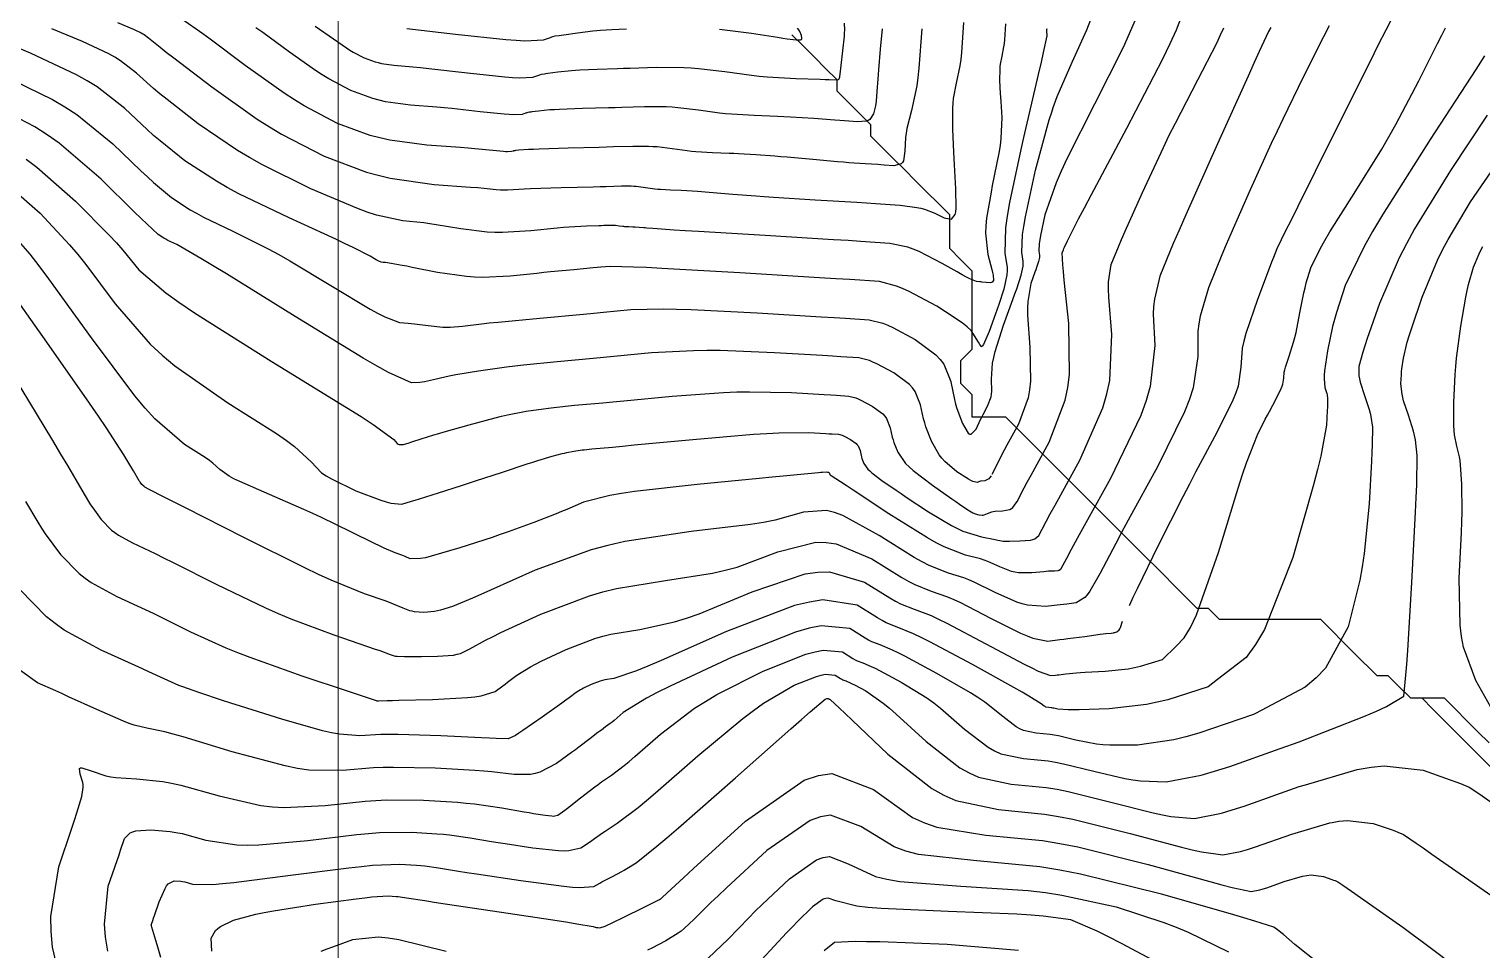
# Model space of a CAD drawing. Header units: metres. Extents: x 837117 to 838477, y 1189012 to 1191015.
# Drawn here: x 838249 to 838378.2, y 1189837.8 to 1189919.7 of the extents above; entities that cross this region are included whole.
import ezdxf

# ---------------------------------------------------------------- set-up
doc = ezdxf.new("R2010")
doc.units = ezdxf.units.M
doc.header["$LTSCALE"] = 0.3
doc.layers.add('COORD', color=7, linetype='Continuous', lineweight=20)
doc.layers.add('DRENAJE', color=5, linetype='Continuous', lineweight=25)
doc.layers.add('COTAS 10', color=1, linetype='Continuous')
doc.layers.add('COTAS INT', color=252, linetype='Continuous')

msp = doc.modelspace()

# ---------------------------------------------------------------- linework, layer by layer
at = {"layer": 'COORD'}
msp.add_line((838276.514, 1189013.872), (838276.514, 1191013.872), dxfattribs=at)
at = {"layer": 'COTAS 10'}
for points, elevation in [([(838246.477, 1189915.665), (838251.097, 1189913.423), (838252.216, 1189912.761), (838253.266, 1189912.08), (838256.477, 1189909.469), (838258.956, 1189907.075), (838259.544, 1189906.531), (838260.089, 1189906.039), (838261.698, 1189904.69), (838263.343, 1189903.615), (838263.909, 1189903.295), (838264.524, 1189902.966), (838267.146, 1189901.698), (838270.292, 1189900.138), (838271.237, 1189899.625), (838272.214, 1189899.076), (838276.012, 1189896.801), (838279.361, 1189894.783), (838280.055, 1189894.396), (838280.649, 1189894.085), (838281.952, 1189893.582), (838282.737, 1189893.531), (838283.004, 1189893.504), (838283.293, 1189893.472), (838284.514, 1189893.308), (838285.809, 1189893.18), (838286.145, 1189893.169), (838286.47, 1189893.169), (838287.563, 1189893.262), (838289.242, 1189893.471), (838289.937, 1189893.546), (838290.732, 1189893.627), (838294.437, 1189893.981), (838298.327, 1189894.34), (838299.238, 1189894.424), (838300.078, 1189894.502), (838302.516, 1189894.73), (838305.437, 1189894.8), (838306.582, 1189894.779), (838307.873, 1189894.739), (838313.749, 1189894.449), (838319.431, 1189894.106), (838320.599, 1189894.034), (838321.592, 1189893.972), (838323.714, 1189893.83), (838324.936, 1189893.514), (838325.36, 1189893.342), (838325.823, 1189893.133), (838327.805, 1189892.076), (838329.646, 1189890.71), (838330.02, 1189890.307), (838330.333, 1189889.894), (838330.967, 1189888.328), (838330.973, 1189888.313), (838331.285, 1189886.739), (838331.392, 1189886.331), (838331.508, 1189885.934), (838332, 1189884.599), (838332.521, 1189883.758), (838332.655, 1189883.673), (838332.784, 1189883.651), (838333.213, 1189884.107), (838333.613, 1189884.953), (838333.724, 1189885.177), (838333.836, 1189885.398), (838334.239, 1189886.16), (838334.54, 1189886.973), (838334.587, 1189887.226), (838334.617, 1189887.49), (838334.595, 1189888.546), (838334.682, 1189889.973), (838334.781, 1189890.472), (838334.912, 1189891.015), (838335.659, 1189893.353), (838336.483, 1189895.633), (838336.663, 1189896.14), (838336.822, 1189896.594), (838337.223, 1189897.784), (838337.394, 1189898.608), (838337.408, 1189898.83), (838337.407, 1189899.049), (838337.285, 1189899.82), (838337.341, 1189901.398), (838337.452, 1189902.126), (838337.605, 1189902.981), (838338.504, 1189907.12), (838339.715, 1189911.613), (838339.937, 1189912.297), (838340.064, 1189912.691), (838340.419, 1189913.697), (838341.75, 1189916.729), (838343.064, 1189919.608), (838343.408, 1189920.518)], 1830), ([(838364.591, 1189919.969), (838364.089, 1189918.982), (838362.288, 1189915.395), (838360.475, 1189911.667), (838359.965, 1189910.592), (838359.453, 1189909.499), (838357.574, 1189905.395), (838355.852, 1189901.486), (838355.438, 1189900.515), (838355.051, 1189899.592), (838353.881, 1189896.664), (838353.13, 1189894.142), (838353.007, 1189893.475), (838352.921, 1189892.822), (838352.919, 1189890.579), (838352.519, 1189887.771), (838352.182, 1189886.763), (838351.747, 1189885.654), (838349.36, 1189880.813), (838346.735, 1189876.009), (838346.15, 1189874.923), (838345.627, 1189873.944), (838344.249, 1189871.289), (838344.011, 1189870.876), (838343.329, 1189869.691), (838343.093, 1189869.378), (838342.867, 1189869.121), (838342.118, 1189868.659), (838341.275, 1189868.553), (838340.988, 1189868.52), (838340.679, 1189868.485), (838339.368, 1189868.347), (838337.796, 1189868.444), (838337.321, 1189868.558), (838336.83, 1189868.71), (838334.912, 1189869.573), (838333.04, 1189870.513), (838332.576, 1189870.714), (838332.136, 1189870.889), (838330.747, 1189871.306), (838329.051, 1189871.97), (838328.418, 1189872.302), (838327.715, 1189872.697), (838324.585, 1189874.655), (838321.373, 1189876.418), (838320.617, 1189876.689), (838319.92, 1189876.867), (838317.883, 1189876.727), (838315.341, 1189876.005), (838314.325, 1189875.815), (838313.173, 1189875.63), (838307.883, 1189875.001), (838302.002, 1189874.108), (838300.477, 1189873.757), (838298.997, 1189873.36), (838294.025, 1189871.555), (838290.049, 1189869.784), (838289.196, 1189869.411), (838288.452, 1189869.088), (838286.66, 1189868.341), (838285.607, 1189868.007), (838285.329, 1189867.943), (838285.056, 1189867.893), (838284.116, 1189867.815), (838283.284, 1189867.874), (838283.079, 1189867.909), (838282.885, 1189867.953), (838282.274, 1189868.181), (838281.42, 1189868.548), (838281.071, 1189868.68), (838280.675, 1189868.825), (838278.84, 1189869.459), (838275.878, 1189870.668), (838274.77, 1189871.176), (838273.537, 1189871.759), (838268.048, 1189874.488), (838262.923, 1189877.102), (838261.921, 1189877.611), (838261.099, 1189878.028), (838259.636, 1189878.76), (838259.374, 1189878.903), (838259.31, 1189878.948), (838259.249, 1189878.996), (838259.06, 1189879.191), (838258.903, 1189879.402), (838258.864, 1189879.461), (838258.826, 1189879.519), (838258.701, 1189879.73), (838258.44, 1189880.181), (838258.315, 1189880.39), (838258.167, 1189880.636), (838257.447, 1189881.831), (838255.872, 1189884.237), (838255.186, 1189885.246), (838254.392, 1189886.405), (838250.621, 1189891.831), (838246.832, 1189897.163)], 1840), ([(838324.853, 1189919.703), (838324.689, 1189917.893), (838324.535, 1189916.067), (838324.501, 1189915.642), (838324.472, 1189915.251), (838324.399, 1189914.127), (838324.324, 1189913.279), (838324.293, 1189913.061), (838324.258, 1189912.851), (838324.095, 1189912.152), (838323.758, 1189911.647), (838323.614, 1189911.558), (838323.448, 1189911.491), (838322.662, 1189911.433), (838321.504, 1189911.529), (838321.102, 1189911.56), (838320.666, 1189911.592), (838318.797, 1189911.722), (838316.706, 1189911.849), (838316.13, 1189911.879), (838315.554, 1189911.907), (838313.484, 1189911.99), (838311.47, 1189912.105), (838310.93, 1189912.152), (838310.397, 1189912.207), (838308.537, 1189912.461), (838306.701, 1189912.689), (838306.183, 1189912.728), (838305.662, 1189912.755), (838303.745, 1189912.765), (838301.718, 1189912.703), (838301.126, 1189912.686), (838300.522, 1189912.668), (838298.233, 1189912.602), (838296.186, 1189912.528), (838295.735, 1189912.506), (838295.334, 1189912.482), (838294.303, 1189912.39), (838293.729, 1189912.31), (838293.617, 1189912.294), (838293.525, 1189912.281), (838293.359, 1189912.257), (838293.263, 1189912.228), (838293.214, 1189912.212), (838293.156, 1189912.193), (838292.866, 1189912.095), (838292.08, 1189912.057), (838291.708, 1189912.076), (838291.27, 1189912.108), (838289.134, 1189912.329), (838286.618, 1189912.605), (838285.941, 1189912.671), (838285.272, 1189912.734), (838282.926, 1189912.924), (838280.721, 1189913.219), (838280.141, 1189913.348), (838279.574, 1189913.496), (838277.637, 1189914.203), (838275.672, 1189915.239), (838275.088, 1189915.596), (838274.487, 1189915.984), (838272.17, 1189917.637), (838269.804, 1189919.36), (838269.173, 1189919.792)], 1820), ([(838252.379, 1189832.584), (838251.104, 1189838.05), (838250.979, 1189839.443), (838250.953, 1189840.784), (838251.686, 1189845.19), (838252.838, 1189848.621), (838253.077, 1189849.347), (838253.281, 1189849.976), (838253.73, 1189851.439), (838253.84, 1189852.251), (838253.83, 1189852.469), (838253.804, 1189852.684), (838253.565, 1189853.439), (838253.504, 1189853.929), (838253.59, 1189853.977), (838253.72, 1189853.988), (838254.562, 1189853.712), (838255.866, 1189853.287), (838256.288, 1189853.205), (838256.736, 1189853.137), (838258.574, 1189853.018), (838260.923, 1189852.772), (838261.693, 1189852.624), (838262.516, 1189852.441), (838265.918, 1189851.491), (838269.64, 1189850.646), (838270.664, 1189850.529), (838271.685, 1189850.462), (838275.348, 1189850.644), (838278.904, 1189851.029), (838279.858, 1189851.09), (838280.798, 1189851.131), (838284.083, 1189851.118), (838287.099, 1189850.925), (838287.87, 1189850.854), (838288.614, 1189850.775), (838291.068, 1189850.425), (838293.037, 1189850.081), (838293.475, 1189850.007), (838293.867, 1189849.941), (838294.893, 1189849.775), (838295.509, 1189849.71), (838295.642, 1189849.707), (838295.758, 1189849.71), (838296.041, 1189849.778), (838296.455, 1189850.081), (838296.654, 1189850.233), (838296.889, 1189850.414), (838298.043, 1189851.316), (838299.311, 1189852.293), (838299.619, 1189852.522), (838299.907, 1189852.732), (838300.793, 1189853.342), (838301.927, 1189854.2), (838302.373, 1189854.567), (838302.876, 1189854.99), (838305.167, 1189856.985), (838308.185, 1189859.282), (838309.146, 1189859.895), (838310.162, 1189860.498), (838314.284, 1189862.594), (838318.09, 1189864.091), (838318.907, 1189864.317), (838319.621, 1189864.461), (838321.345, 1189864.298), (838322.263, 1189863.724), (838322.469, 1189863.608), (838322.655, 1189863.511), (838323.152, 1189863.316), (838323.895, 1189863.01), (838324.235, 1189862.843), (838324.634, 1189862.641), (838326.561, 1189861.611), (838328.829, 1189860.204), (838329.442, 1189859.763), (838330.05, 1189859.299), (838332.194, 1189857.44), (838334.278, 1189855.816), (838334.848, 1189855.502), (838335.416, 1189855.246), (838337.44, 1189854.808), (838339.618, 1189854.6), (838340.282, 1189854.49), (838340.973, 1189854.356), (838343.688, 1189853.68), (838346.427, 1189853.034), (838347.134, 1189852.918), (838347.817, 1189852.831), (838350.097, 1189852.744), (838353.208, 1189853.345), (838354.415, 1189853.691), (838355.773, 1189854.115), (838360.241, 1189855.697), (838361.926, 1189856.294), (838367.691, 1189858.553), (838368.803, 1189859.027), (838369.706, 1189859.436), (838371.221, 1189860.364), (838371.422, 1189862.218), (838371.497, 1189863.21), (838371.58, 1189864.411), (838371.95, 1189870.475), (838372.279, 1189876.718), (838372.337, 1189878.03), (838372.38, 1189879.163), (838372.416, 1189881.75), (838372.262, 1189883.158), (838372.187, 1189883.547), (838372.096, 1189883.936), (838371.651, 1189885.338), (838371.22, 1189886.619), (838371.138, 1189886.932), (838371.074, 1189887.227), (838370.977, 1189888.141), (838371.017, 1189888.973), (838371.038, 1189889.217), (838371.063, 1189889.466), (838371.191, 1189890.413), (838371.542, 1189891.842), (838371.709, 1189892.396), (838371.906, 1189893.018), (838372.869, 1189895.834), (838374.235, 1189899.122), (838374.686, 1189900.041), (838375.169, 1189900.964), (838377.175, 1189904.329), (838379.637, 1189907.925)], 1850), ([(838309.386, 1189837.06), (838311.166, 1189838.743), (838313.005, 1189840.662), (838313.583, 1189841.237), (838314.191, 1189841.831), (838316.633, 1189844.132), (838319.037, 1189845.811), (838319.621, 1189846.012), (838320.169, 1189846.1), (838321.85, 1189845.464), (838324.265, 1189844.318), (838325.275, 1189844.084), (838326.434, 1189843.886), (838331.85, 1189843.471), (838337.851, 1189843.078), (838339.378, 1189842.894), (838340.847, 1189842.677), (838345.663, 1189841.621), (838349.894, 1189840.236), (838350.994, 1189839.812), (838352.063, 1189839.37), (838355.663, 1189837.626)], 1860)]:
    msp.add_lwpolyline(points, dxfattribs=dict(at, elevation=elevation))
at = {"layer": 'COTAS INT'}
for points, elevation in [([(838248.76, 1189908.113), (838249.714, 1189907.41), (838253.169, 1189904.374), (838256.138, 1189901.355), (838256.786, 1189900.663), (838257.358, 1189900.033), (838258.795, 1189898.278), (838261.173, 1189896.213), (838262.338, 1189895.388), (838263.723, 1189894.453), (838270.557, 1189890.162), (838277.258, 1189886.044), (838278.56, 1189885.219), (838279.621, 1189884.53), (838281.451, 1189883.179), (838281.745, 1189882.832), (838281.838, 1189882.777), (838281.934, 1189882.739), (838282.323, 1189882.749), (838282.815, 1189882.901), (838282.977, 1189882.952), (838283.15, 1189883.008), (838283.87, 1189883.244), (838285.006, 1189883.596), (838285.443, 1189883.725), (838285.932, 1189883.868), (838288.136, 1189884.498), (838290.466, 1189885.121), (838291.034, 1189885.259), (838291.568, 1189885.383), (838293.218, 1189885.707), (838294.75, 1189885.924), (838295.209, 1189885.981), (838295.683, 1189886.037), (838297.523, 1189886.225), (838300.032, 1189886.458), (838300.928, 1189886.542), (838301.911, 1189886.634), (838306.189, 1189887.037), (838310.768, 1189887.365), (838311.941, 1189887.409), (838313.072, 1189887.434), (838316.817, 1189887.357), (838319.71, 1189887.183), (838320.305, 1189887.146), (838320.81, 1189887.115), (838321.891, 1189887.042), (838322.513, 1189886.881), (838322.73, 1189886.794), (838322.965, 1189886.687), (838323.975, 1189886.149), (838324.912, 1189885.454), (838325.102, 1189885.249), (838325.262, 1189885.038), (838325.588, 1189884.233), (838325.766, 1189883.386), (838325.833, 1189883.149), (838325.908, 1189882.911), (838326.241, 1189882.044), (838326.947, 1189881.064), (838327.256, 1189880.754), (838327.616, 1189880.428), (838329.327, 1189879.115), (838331.05, 1189877.915), (838331.417, 1189877.661), (838331.736, 1189877.441), (838332.492, 1189876.926), (838332.909, 1189876.678), (838333.015, 1189876.625), (838333.117, 1189876.58), (838333.451, 1189876.472), (838333.755, 1189876.457), (838333.839, 1189876.469), (838333.923, 1189876.488), (838334.223, 1189876.615), (838334.607, 1189876.754), (838334.744, 1189876.781), (838334.894, 1189876.803), (838335.546, 1189876.838), (838336.197, 1189876.967), (838336.347, 1189877.047), (838336.484, 1189877.147), (838336.632, 1189877.348), (838336.867, 1189877.67), (838337.481, 1189878.873), (838337.763, 1189879.403), (838338.094, 1189880.017), (838339.695, 1189882.945), (838341.133, 1189886.68), (838341.362, 1189887.803), (838341.517, 1189888.966), (838341.466, 1189893.487), (838341.051, 1189897.358), (838340.978, 1189898.111), (838340.922, 1189898.725), (838340.868, 1189899.792), (838340.977, 1189900.055), (838341.024, 1189900.163), (838341.078, 1189900.286), (838341.334, 1189900.86), (838342.327, 1189902.803), (838342.846, 1189903.79), (838343.471, 1189904.972), (838346.61, 1189910.86), (838349.799, 1189917.039), (838350.455, 1189918.403), (838351.014, 1189919.617), (838352.212, 1189922.752)], 1834), ([(838371.358, 1189922.961), (838369.628, 1189919.583), (838368.967, 1189918.273), (838368.228, 1189916.801), (838364.902, 1189910.132), (838361.806, 1189903.896), (838361.211, 1189902.697), (838360.73, 1189901.728), (838359.941, 1189900.132), (838359.649, 1189899.377), (838359.481, 1189898.938), (838359.275, 1189898.4), (838358.218, 1189895.622), (838357.199, 1189892.614), (838357.017, 1189891.93), (838356.878, 1189891.31), (838356.737, 1189889.61), (838356.499, 1189887.941), (838356.299, 1189887.342), (838356.041, 1189886.683), (838354.622, 1189883.806), (838352.727, 1189880.277), (838352.168, 1189879.208), (838351.595, 1189878.098), (838349.402, 1189873.755), (838347.523, 1189869.921), (838347.148, 1189869.133), (838346.835, 1189868.462), (838346.813, 1189868.409)], 1842), ([(838335.835, 1189920.132), (838335.732, 1189918.72), (838335.696, 1189918.397), (838335.657, 1189918.102), (838335.492, 1189917.283), (838335.35, 1189916.568), (838335.327, 1189916.34), (838335.31, 1189916.099), (838335.306, 1189915.119), (838335.359, 1189913.963), (838335.378, 1189913.612), (838335.399, 1189913.246), (838335.491, 1189911.812), (838335.426, 1189909.957), (838335.349, 1189909.326), (838335.245, 1189908.644), (838334.655, 1189905.759), (838334.552, 1189905.184), (838334.134, 1189902.861), (838334.074, 1189902.171), (838334.05, 1189901.529), (838334.269, 1189899.619), (838334.623, 1189898.299), (838334.685, 1189898.029), (838334.732, 1189897.801), (838334.768, 1189897.322), (838334.629, 1189897.168), (838334.564, 1189897.143), (838334.487, 1189897.127), (838334.117, 1189897.137), (838333.715, 1189897.187), (838333.619, 1189897.197), (838333.53, 1189897.206), (838333.261, 1189897.22), (838332.652, 1189897.472), (838332.348, 1189897.629), (838331.985, 1189897.824), (838331.537, 1189898.079), (838330.185, 1189898.847), (838328.143, 1189899.892), (838327.628, 1189900.101), (838327.135, 1189900.276), (838325.537, 1189900.618), (838322.951, 1189900.795), (838321.836, 1189900.866), (838320.547, 1189900.947), (838314.451, 1189901.316), (838308.526, 1189901.672), (838307.344, 1189901.745), (838306.362, 1189901.806), (838304.476, 1189901.934), (838303.933, 1189901.982), (838303.798, 1189901.994), (838303.67, 1189902.004), (838303.262, 1189902.034), (838302.899, 1189902.056), (838302.799, 1189902.062), (838302.699, 1189902.067), (838302.34, 1189902.081), (838301.991, 1189902.101), (838301.897, 1189902.109), (838301.804, 1189902.119), (838301.482, 1189902.163), (838301.163, 1189902.202), (838301.073, 1189902.209), (838300.983, 1189902.214), (838300.65, 1189902.215), (838300.128, 1189902.2), (838299.918, 1189902.194), (838299.68, 1189902.187), (838298.584, 1189902.156), (838297.047, 1189902.07), (838296.531, 1189902.028), (838295.976, 1189901.979), (838293.644, 1189901.739), (838291.115, 1189901.589), (838290.435, 1189901.597), (838289.764, 1189901.627), (838287.416, 1189901.914), (838285.23, 1189902.282), (838284.661, 1189902.363), (838284.109, 1189902.435), (838282.246, 1189902.619), (838279.923, 1189903.131), (838279.08, 1189903.41), (838278.151, 1189903.748), (838274.074, 1189905.463), (838269.716, 1189907.629), (838268.61, 1189908.252), (838267.548, 1189908.884), (838264.074, 1189911.249), (838261.29, 1189913.419), (838260.664, 1189913.927), (838260.099, 1189914.396), (838258.58, 1189915.756), (838257.166, 1189916.859), (838256.667, 1189917.165), (838256.122, 1189917.471), (838253.768, 1189918.58), (838251.065, 1189919.705)], 1826), ([(838256.877, 1189920.252), (838258.384, 1189919.632), (838258.995, 1189919.344), (838259.136, 1189919.265), (838259.265, 1189919.186), (838259.632, 1189918.9), (838260.67, 1189918.056), (838261.223, 1189917.625), (838261.891, 1189917.108), (838265.261, 1189914.529), (838269.302, 1189911.677), (838270.392, 1189910.988), (838271.47, 1189910.342), (838275.261, 1189908.376), (838279.018, 1189906.969), (838280.074, 1189906.677), (838281.138, 1189906.426), (838285.036, 1189905.872), (838288.281, 1189905.633), (838288.932, 1189905.581), (838289.476, 1189905.536), (838290.549, 1189905.425), (838290.932, 1189905.378), (838291.042, 1189905.374), (838291.153, 1189905.372), (838291.565, 1189905.397), (838292.554, 1189905.453), (838293.028, 1189905.472), (838293.588, 1189905.492), (838296.336, 1189905.577), (838299.172, 1189905.658), (838299.788, 1189905.676), (838300.331, 1189905.692), (838301.681, 1189905.732), (838302.542, 1189905.728), (838302.776, 1189905.715), (838303.009, 1189905.698), (838303.834, 1189905.595), (838304.669, 1189905.481), (838304.908, 1189905.457), (838305.15, 1189905.435), (838306.055, 1189905.384), (838306.984, 1189905.347), (838307.502, 1189905.321), (838308.44, 1189905.264), (838309.495, 1189905.185), (838309.827, 1189905.158), (838310.176, 1189905.129), (838311.581, 1189905.004), (838313.627, 1189904.842), (838314.38, 1189904.79), (838315.214, 1189904.734), (838318.901, 1189904.505), (838322.622, 1189904.277), (838323.478, 1189904.221), (838324.259, 1189904.17), (838326.448, 1189904.012), (838327.952, 1189903.821), (838328.301, 1189903.749), (838328.621, 1189903.668), (838329.53, 1189903.305), (838330.197, 1189902.968), (838330.363, 1189902.903), (838330.521, 1189902.851), (838331.026, 1189902.764), (838331.362, 1189903.177), (838331.413, 1189903.439), (838331.447, 1189903.766), (838331.418, 1189905.482), (838331.286, 1189907.594), (838331.254, 1189908.17), (838331.224, 1189908.742), (838331.134, 1189910.78), (838331.141, 1189912.632), (838331.172, 1189913.087), (838331.217, 1189913.518), (838331.484, 1189914.868), (838331.797, 1189916.416), (838331.871, 1189916.972), (838331.938, 1189917.583), (838332.133, 1189920.25)], 1824), ([(838328.397, 1189919.712), (838328.132, 1189916.203), (838328.037, 1189915.383), (838327.932, 1189914.629), (838327.477, 1189912.452), (838327.07, 1189910.834), (838326.995, 1189910.432), (838326.938, 1189910.049), (838326.87, 1189908.831), (838326.748, 1189907.968), (838326.656, 1189907.808), (838326.539, 1189907.684), (838325.906, 1189907.522), (838325.029, 1189907.587), (838324.758, 1189907.605), (838324.475, 1189907.624), (838323.35, 1189907.694), (838321.902, 1189907.796), (838321.415, 1189907.835), (838320.891, 1189907.879), (838318.686, 1189908.074), (838316.419, 1189908.276), (838315.856, 1189908.323), (838315.32, 1189908.366), (838313.619, 1189908.493), (838312.104, 1189908.585), (838311.686, 1189908.607), (838311.269, 1189908.627), (838309.769, 1189908.687), (838308.31, 1189908.77), (838307.919, 1189908.805), (838307.533, 1189908.844), (838306.185, 1189909.028), (838304.855, 1189909.194), (838304.48, 1189909.221), (838304.102, 1189909.241), (838302.713, 1189909.249), (838300.971, 1189909.196), (838300.371, 1189909.178), (838299.719, 1189909.159), (838296.939, 1189909.08), (838294.373, 1189909), (838293.857, 1189908.981), (838293.424, 1189908.963), (838292.562, 1189908.911), (838292.306, 1189908.875), (838292.256, 1189908.868), (838292.215, 1189908.862), (838292.141, 1189908.851), (838292.098, 1189908.839), (838292.076, 1189908.832), (838292.05, 1189908.823), (838291.921, 1189908.779), (838291.57, 1189908.762), (838291.404, 1189908.771), (838291.209, 1189908.785), (838290.257, 1189908.883), (838288.66, 1189909.04), (838288.06, 1189909.091), (838287.39, 1189909.145), (838284.396, 1189909.369), (838281.083, 1189909.812), (838280.211, 1189910.005), (838279.36, 1189910.228), (838276.449, 1189911.289), (838273.497, 1189912.847), (838272.62, 1189913.383), (838271.716, 1189913.966), (838268.235, 1189916.449), (838265.136, 1189918.778), (838264.474, 1189919.263), (838263.896, 1189919.679), (838262.517, 1189920.603)], 1822), ([(838274.473, 1189919.942), (838276.104, 1189918.824), (838277.257, 1189918.002), (838277.556, 1189917.809), (838277.847, 1189917.632), (838278.824, 1189917.116), (838279.788, 1189916.765), (838280.07, 1189916.691), (838280.359, 1189916.627), (838281.456, 1189916.48), (838283.155, 1189916.322), (838283.823, 1189916.252), (838284.576, 1189916.169), (838288.012, 1189915.774), (838291.331, 1189915.431), (838292.012, 1189915.382), (838292.589, 1189915.352), (838293.811, 1189915.411), (838294.262, 1189915.563), (838294.352, 1189915.593), (838294.428, 1189915.618), (838294.578, 1189915.662), (838294.835, 1189915.7), (838294.978, 1189915.72), (838295.153, 1189915.745), (838296.044, 1189915.87), (838297.244, 1189916.002), (838297.614, 1189916.031), (838297.999, 1189916.057), (838299.527, 1189916.124), (838301.325, 1189916.176), (838301.882, 1189916.193), (838302.464, 1189916.21), (838304.776, 1189916.282), (838307.221, 1189916.269), (838307.886, 1189916.234), (838308.547, 1189916.185), (838310.889, 1189915.893), (838313.261, 1189915.569), (838313.941, 1189915.5), (838314.63, 1189915.439), (838317.198, 1189915.294), (838319.355, 1189915.22), (838319.784, 1189915.204), (838320.141, 1189915.191), (838320.821, 1189915.163), (838320.989, 1189915.198), (838321.023, 1189915.225), (838321.052, 1189915.259), (838321.109, 1189915.445), (838321.161, 1189915.937), (838321.186, 1189916.165), (838321.216, 1189916.433), (838321.366, 1189917.729), (838321.5, 1189919.056), (838321.521, 1189919.343), (838321.535, 1189919.595), (838321.525, 1189920.214)], 1818), ([(838347.312, 1189920.423), (838346.824, 1189919.259), (838346.272, 1189918.026), (838343.75, 1189912.991), (838341.286, 1189908.144), (838340.771, 1189907.029), (838340.329, 1189906.013), (838339.335, 1189903.165), (838338.936, 1189901.325), (838338.868, 1189900.945), (838338.818, 1189900.621), (838338.793, 1189899.92), (838338.848, 1189899.577), (838338.848, 1189899.48), (838338.842, 1189899.381), (838338.766, 1189899.015), (838338.587, 1189898.486), (838338.517, 1189898.284), (838338.437, 1189898.059), (838338.071, 1189897.046), (838337.799, 1189895.469), (838337.778, 1189894.888), (838337.781, 1189894.244), (838337.988, 1189891.399), (838338.052, 1189888.369), (838337.964, 1189887.61), (838337.83, 1189886.885), (838336.967, 1189884.552), (838335.951, 1189882.677), (838335.721, 1189882.24), (838335.513, 1189881.839), (838334.948, 1189880.688), (838334.605, 1189880.059)], 1832), ([(838339.499, 1189919.698), (838339.483, 1189919.619), (838339.479, 1189919.567), (838339.478, 1189919.458), (838339.484, 1189919.329), (838339.486, 1189919.29), (838339.489, 1189919.25), (838339.499, 1189919.09), (838339.189, 1189917.6), (838338.989, 1189916.721), (838338.74, 1189915.639), (838337.431, 1189910.046), (838337.198, 1189908.963), (838336.184, 1189904.256), (838335.976, 1189903.05), (838335.826, 1189902.016), (838335.777, 1189899.72), (838335.967, 1189898.521), (838335.968, 1189898.179), (838335.946, 1189897.834), (838335.68, 1189896.553), (838335.23, 1189895.18), (838335.093, 1189894.775), (838334.949, 1189894.361), (838334.385, 1189892.779), (838333.874, 1189891.629), (838333.765, 1189891.487), (838333.669, 1189891.422), (838333.44, 1189891.825), (838332.785, 1189892.867), (838332.422, 1189893.205), (838331.979, 1189893.564), (838330.504, 1189894.527), (838329.721, 1189895.039), (838327.252, 1189896.356), (838326.676, 1189896.616), (838326.147, 1189896.83), (838324.625, 1189897.224), (838321.982, 1189897.401), (838320.746, 1189897.478), (838319.291, 1189897.568), (838312.215, 1189897.994), (838305.274, 1189898.392), (838303.903, 1189898.463), (838302.772, 1189898.518), (838300.68, 1189898.577), (838299.863, 1189898.501), (838299.537, 1189898.47), (838299.166, 1189898.436), (838297.467, 1189898.28), (838295.392, 1189898.081), (838294.785, 1189898.02), (838294.164, 1189897.956), (838291.807, 1189897.705), (838289.323, 1189897.595), (838288.623, 1189897.62), (838287.917, 1189897.669), (838285.324, 1189898.046), (838283.095, 1189898.492), (838282.618, 1189898.585), (838282.202, 1189898.664), (838281.211, 1189898.838), (838280.713, 1189898.909), (838280.609, 1189898.923), (838280.519, 1189898.934), (838280.319, 1189898.953), (838280.106, 1189899.035), (838280.009, 1189899.086), (838279.896, 1189899.149), (838279.349, 1189899.478), (838277.846, 1189900.249), (838277.13, 1189900.591), (838276.284, 1189900.988), (838272.143, 1189902.886), (838267.688, 1189905.041), (838266.643, 1189905.6), (838265.681, 1189906.143), (838262.886, 1189907.97), (838260.689, 1189909.729), (838260.104, 1189910.229), (838259.528, 1189910.736), (838257.529, 1189912.613), (838255.067, 1189914.532), (838254.199, 1189915.064), (838253.25, 1189915.598), (838249.151, 1189917.529), (838245.254, 1189919.157)], 1828), ([(838359.4, 1189919.826), (838359.212, 1189919.462), (838358.379, 1189917.673), (838357.933, 1189916.694), (838357.394, 1189915.504), (838354.669, 1189909.462), (838351.856, 1189903.151), (838351.26, 1189901.792), (838350.744, 1189900.602), (838349.543, 1189897.707), (838349.06, 1189895.67), (838348.997, 1189895.021), (838348.964, 1189894.334), (838349.102, 1189891.548), (838348.7, 1189887.894), (838348.328, 1189886.661), (838347.843, 1189885.331), (838345.15, 1189879.729), (838342.381, 1189874.698), (838341.848, 1189873.728), (838341.498, 1189873.089), (838341.417, 1189872.942), (838340.704, 1189871.633), (838340.593, 1189871.543), (838340.542, 1189871.526), (838340.481, 1189871.512), (838340.186, 1189871.489), (838339.659, 1189871.463), (838339.452, 1189871.448), (838339.219, 1189871.428), (838338.157, 1189871.327), (838336.971, 1189871.331), (838336.66, 1189871.378), (838336.357, 1189871.445), (838335.323, 1189871.854), (838334.254, 1189872.343), (838333.929, 1189872.461), (838333.591, 1189872.571), (838332.266, 1189872.904), (838330.363, 1189873.64), (838329.662, 1189874.005), (838328.885, 1189874.438), (838325.449, 1189876.584), (838322.274, 1189878.684), (838321.662, 1189879.089), (838321.166, 1189879.418), (838320.337, 1189879.968), (838320.275, 1189880.015), (838320.262, 1189880.027), (838320.251, 1189880.038), (838320.226, 1189880.074), (838320.214, 1189880.105), (838320.211, 1189880.114), (838320.208, 1189880.122), (838320.202, 1189880.153), (838320.19, 1189880.182), (838320.184, 1189880.19), (838320.178, 1189880.197), (838320.144, 1189880.222), (838320.107, 1189880.242), (838320.099, 1189880.246), (838320.091, 1189880.249), (838320.068, 1189880.255), (838320.029, 1189880.257), (838320.011, 1189880.258), (838319.99, 1189880.26), (838319.885, 1189880.266), (838319.56, 1189880.251), (838319.4, 1189880.239), (838319.209, 1189880.223), (838318.267, 1189880.138), (838316.06, 1189879.926), (838315.072, 1189879.83), (838313.921, 1189879.719), (838308.404, 1189879.184), (838302.852, 1189878.553), (838301.678, 1189878.382), (838300.662, 1189878.212), (838298.308, 1189877.609), (838296.828, 1189876.972), (838296.363, 1189876.78), (838295.874, 1189876.582), (838293.911, 1189875.813), (838291.611, 1189874.971), (838290.909, 1189874.726), (838290.18, 1189874.477), (838287.315, 1189873.538), (838284.785, 1189872.799), (838284.267, 1189872.677), (838283.829, 1189872.59), (838282.905, 1189872.571), (838282.453, 1189872.784), (838282.312, 1189872.843), (838282.164, 1189872.902), (838281.573, 1189873.115), (838280.581, 1189873.531), (838280.18, 1189873.719), (838279.725, 1189873.937), (838277.627, 1189874.987), (838275.024, 1189876.256), (838274.251, 1189876.614), (838273.455, 1189876.973), (838270.389, 1189878.294), (838267.759, 1189879.446), (838267.238, 1189879.701), (838266.806, 1189879.927), (838265.994, 1189880.509), (838265.373, 1189881.094), (838265.062, 1189881.322), (838264.692, 1189881.579), (838262.851, 1189882.744), (838260.222, 1189885.023), (838259.354, 1189885.981), (838258.426, 1189887.081), (838254.567, 1189892.236), (838250.793, 1189897.474), (838249.918, 1189898.627), (838249.117, 1189899.65), (838246.838, 1189902.271)], 1838), ([(838247.379, 1189905.629), (838250.004, 1189903.323), (838252.627, 1189900.503), (838253.352, 1189899.645), (838254.075, 1189898.754), (838256.681, 1189895.257), (838259.799, 1189891.647), (838260.846, 1189890.684), (838261.973, 1189889.738), (838266.704, 1189886.453), (838271.032, 1189883.712), (838271.904, 1189883.109), (838272.634, 1189882.572), (838274.093, 1189881.196), (838275.032, 1189880.232), (838275.434, 1189879.955), (838275.898, 1189879.674), (838278.088, 1189878.623), (838280.291, 1189877.787), (838280.763, 1189877.641), (838281.175, 1189877.533), (838282.165, 1189877.449), (838283.03, 1189877.698), (838283.362, 1189877.799), (838283.736, 1189877.913), (838285.423, 1189878.442), (838287.482, 1189879.101), (838288.09, 1189879.299), (838288.714, 1189879.502), (838291.108, 1189880.29), (838293.307, 1189881.01), (838293.81, 1189881.171), (838294.266, 1189881.315), (838295.528, 1189881.695), (838296.406, 1189881.93), (838296.62, 1189881.982), (838296.822, 1189882.029), (838297.444, 1189882.151), (838298.021, 1189882.233), (838298.194, 1189882.255), (838298.373, 1189882.276), (838299.066, 1189882.346), (838300.885, 1189882.517), (838301.773, 1189882.6), (838302.828, 1189882.7), (838308.026, 1189883.19), (838313.433, 1189883.647), (838314.62, 1189883.725), (838315.672, 1189883.782), (838318.351, 1189883.812), (838319.85, 1189883.721), (838320.158, 1189883.702), (838320.42, 1189883.686), (838320.98, 1189883.648), (838321.302, 1189883.565), (838321.414, 1189883.52), (838321.536, 1189883.465), (838322.059, 1189883.186), (838322.545, 1189882.825), (838322.643, 1189882.719), (838322.726, 1189882.61), (838322.895, 1189882.193), (838322.987, 1189881.754), (838323.022, 1189881.632), (838323.061, 1189881.508), (838323.233, 1189881.059), (838323.599, 1189880.551), (838323.759, 1189880.391), (838323.946, 1189880.222), (838324.832, 1189879.542), (838326.108, 1189878.667), (838326.54, 1189878.375), (838327.005, 1189878.062), (838328.971, 1189876.755), (838331.025, 1189875.533), (838331.546, 1189875.273), (838332.047, 1189875.048), (838333.688, 1189874.521), (838334.903, 1189874.279), (838335.136, 1189874.234), (838335.325, 1189874.198), (838335.632, 1189874.146), (838335.868, 1189874.154), (838336.011, 1189874.155), (838336.188, 1189874.157), (838337.108, 1189874.161), (838338.059, 1189874.238), (838338.255, 1189874.286), (838338.422, 1189874.345), (838338.785, 1189874.651), (838339.079, 1189875.207), (838339.449, 1189875.908), (838339.806, 1189876.565), (838340.237, 1189877.357), (838342.422, 1189881.337), (838344.488, 1189886.006), (838344.845, 1189887.232), (838345.109, 1189888.43), (838345.284, 1189892.518), (838345.008, 1189895.846), (838344.987, 1189896.566), (838344.991, 1189897.198), (838345.205, 1189898.749), (838345.86, 1189900.328), (838346.142, 1189900.978), (838346.467, 1189901.719), (838348.002, 1189905.161), (838349.86, 1189909.154), (838350.389, 1189910.242), (838350.925, 1189911.322), (838352.911, 1189915.161), (838354.599, 1189918.432), (838354.947, 1189919.155), (838355.243, 1189919.797)], 1836), ([(838248.712, 1189877.657), (838249.793, 1189875.822), (838250.124, 1189875.314), (838250.469, 1189874.805), (838251.827, 1189872.968), (838253.475, 1189871.275), (838254.003, 1189870.857), (838254.562, 1189870.462), (838256.837, 1189869.219), (838259.348, 1189868.071), (838260.055, 1189867.735), (838260.767, 1189867.392), (838263.382, 1189866.089), (838266.512, 1189864.667), (838267.548, 1189864.249), (838268.658, 1189863.819), (838273.28, 1189862.181), (838277.396, 1189860.804), (838278.186, 1189860.539), (838278.826, 1189860.325), (838279.874, 1189859.975), (838279.928, 1189859.96), (838279.94, 1189859.957), (838279.95, 1189859.955), (838279.977, 1189859.953), (838280.004, 1189859.955), (838280.027, 1189859.955), (838280.083, 1189859.953), (838280.862, 1189859.97), (838281.329, 1189859.982), (838281.906, 1189859.996), (838284.9, 1189860.075), (838288.006, 1189860.244), (838288.654, 1189860.316), (838289.209, 1189860.398), (838290.447, 1189860.786), (838291.134, 1189861.286), (838291.342, 1189861.438), (838291.558, 1189861.597), (838292.4, 1189862.222), (838293.612, 1189862.979), (838294.061, 1189863.222), (838294.56, 1189863.478), (838296.769, 1189864.521), (838299.311, 1189865.484), (838300.019, 1189865.689), (838300.729, 1189865.868), (838303.307, 1189866.292), (838306.416, 1189866.96), (838307.46, 1189867.292), (838308.584, 1189867.688), (838313.307, 1189869.65), (838318.027, 1189871.23), (838319.149, 1189871.384), (838320.191, 1189871.417), (838323.289, 1189870.512), (838325.534, 1189869.108), (838326.039, 1189868.824), (838326.492, 1189868.587), (838327.709, 1189868.11), (838329.226, 1189867.526), (838329.87, 1189867.221), (838330.61, 1189866.854), (838334.092, 1189865.01), (838337.476, 1189863.208), (838338.155, 1189862.868), (838338.721, 1189862.596), (838339.834, 1189862.187), (838340.276, 1189862.237), (838340.419, 1189862.254), (838340.57, 1189862.274), (838341.193, 1189862.357), (838342.145, 1189862.45), (838342.504, 1189862.476), (838342.904, 1189862.501), (838344.694, 1189862.592), (838346.727, 1189862.807), (838347.281, 1189862.91), (838347.831, 1189863.033), (838349.783, 1189863.634), (838350.992, 1189864.82), (838351.72, 1189865.535), (838352.26, 1189866.477), (838352.801, 1189867.599), (838354.771, 1189873.151), (838356.505, 1189878.848), (838356.899, 1189880.061), (838357.255, 1189881.116), (838358.227, 1189883.608), (838358.923, 1189884.987), (838359.105, 1189885.339), (838359.282, 1189885.679), (838359.883, 1189886.798), (838360.334, 1189887.712), (838360.416, 1189887.921), (838360.479, 1189888.111), (838360.555, 1189888.641), (838360.601, 1189889.185), (838360.647, 1189889.385), (838360.706, 1189889.606), (838361.037, 1189890.582), (838361.442, 1189891.853), (838361.548, 1189892.261), (838361.651, 1189892.693), (838361.998, 1189894.454), (838362.348, 1189896.234), (838362.452, 1189896.678), (838362.558, 1189897.101), (838362.97, 1189898.452), (838363.823, 1189900.204), (838364.209, 1189900.879), (838364.659, 1189901.638), (838366.825, 1189905.065), (838369.282, 1189909.012), (838369.916, 1189910.097), (838370.531, 1189911.18), (838372.581, 1189915.065), (838374.241, 1189918.394), (838374.609, 1189919.127), (838374.937, 1189919.777)], 1844), ([(838282.605, 1189919.725), (838286.936, 1189919.214), (838291.41, 1189918.752), (838292.327, 1189918.686), (838293.105, 1189918.646), (838294.756, 1189918.726), (838295.368, 1189918.933), (838295.49, 1189918.974), (838295.593, 1189919.007), (838295.796, 1189919.068), (838296.145, 1189919.119), (838296.339, 1189919.146), (838296.576, 1189919.18), (838297.785, 1189919.349), (838299.154, 1189919.521), (838299.492, 1189919.555), (838299.812, 1189919.585), (838300.821, 1189919.646), (838302.129, 1189919.685)], 1816), ([(838310.393, 1189919.681), (838313.241, 1189919.326), (838315.561, 1189918.951), (838316.031, 1189918.879), (838316.426, 1189918.82), (838317.231, 1189918.72), (838317.494, 1189918.719), (838317.548, 1189918.721), (838317.594, 1189918.726), (838317.692, 1189918.752), (838317.72, 1189918.827), (838317.723, 1189918.862), (838317.723, 1189918.903), (838317.704, 1189919.102), (838317.543, 1189919.463), (838317.454, 1189919.606), (838317.345, 1189919.768)], 1816), ([(838378.418, 1189917.293), (838377.635, 1189916.094), (838373.565, 1189909.862), (838369.341, 1189903.17), (838368.46, 1189901.681), (838367.704, 1189900.351), (838366.015, 1189896.864), (838365.243, 1189894.48), (838365.065, 1189893.846), (838364.902, 1189893.222), (838364.443, 1189891.063), (838364.19, 1189889.294), (838364.157, 1189888.916), (838364.14, 1189888.587), (838364.214, 1189887.805), (838364.36, 1189887.372), (838364.389, 1189887.264), (838364.413, 1189887.161), (838364.459, 1189886.831), (838364.451, 1189886.285), (838364.442, 1189886.046), (838364.43, 1189885.769), (838364.36, 1189884.451), (838363.848, 1189881.697), (838363.557, 1189880.514), (838363.201, 1189879.149), (838361.376, 1189872.701), (838358.852, 1189866.289), (838358.055, 1189864.947), (838357.215, 1189863.792), (838354.68, 1189861.841), (838353.831, 1189861.188), (838350.256, 1189860.051), (838349.296, 1189859.822), (838348.35, 1189859.63), (838345.045, 1189859.246), (838342.384, 1189859.153), (838341.845, 1189859.144), (838341.391, 1189859.143), (838340.467, 1189859.2), (838340.123, 1189859.285), (838340.036, 1189859.302), (838339.952, 1189859.316), (838339.676, 1189859.342), (838339.419, 1189859.398), (838339.348, 1189859.43), (838339.275, 1189859.47), (838339.011, 1189859.676), (838337.91, 1189860.365), (838337.31, 1189860.71), (838336.581, 1189861.122), (838332.884, 1189863.165), (838329.1, 1189865.186), (838328.317, 1189865.584), (838327.649, 1189865.912), (838326.19, 1189866.512), (838325.213, 1189866.895), (838324.849, 1189867.085), (838324.444, 1189867.313), (838322.641, 1189868.441), (838319.6, 1189868.916), (838318.415, 1189868.732), (838317.08, 1189868.411), (838311.018, 1189866.112), (838305.205, 1189863.53), (838304.027, 1189863.031), (838303.037, 1189862.625), (838301.018, 1189861.938), (838300.224, 1189861.807), (838300.006, 1189861.752), (838299.788, 1189861.689), (838299.005, 1189861.392), (838298.325, 1189861.071), (838298.171, 1189860.992), (838298.033, 1189860.918), (838297.659, 1189860.684), (838297.03, 1189860.226), (838296.731, 1189860.009), (838296.377, 1189859.753), (838294.645, 1189858.506), (838292.914, 1189857.297), (838292.56, 1189857.066), (838292.261, 1189856.879), (838291.631, 1189856.58), (838290.546, 1189856.612), (838289.958, 1189856.635), (838289.247, 1189856.664), (838285.64, 1189856.821), (838281.848, 1189856.944), (838281.019, 1189856.953), (838280.285, 1189856.951), (838278.434, 1189856.85), (838276.625, 1189856.97), (838275.919, 1189857.106), (838275.123, 1189857.288), (838271.505, 1189858.315), (838267.818, 1189859.48), (838266.978, 1189859.748), (838266.217, 1189859.992), (838264.121, 1189860.677), (838262.687, 1189861.185), (838262.342, 1189861.319), (838262.021, 1189861.448), (838261.05, 1189861.89), (838259.689, 1189862.538), (838259.122, 1189862.797), (838258.472, 1189863.092), (838255.437, 1189864.448), (838252.155, 1189866.241), (838251.349, 1189866.811), (838250.588, 1189867.414), (838248.21, 1189869.856)], 1846), ([(838334.545, 1189879.95), (838334.44, 1189879.809), (838334.336, 1189879.695), (838333.984, 1189879.515), (838333.676, 1189879.492), (838333.6, 1189879.478), (838333.529, 1189879.46), (838333.305, 1189879.369), (838332.911, 1189879.443), (838332.732, 1189879.529), (838332.523, 1189879.644), (838331.514, 1189880.3), (838330.432, 1189881.231), (838330.177, 1189881.521), (838329.941, 1189881.823), (838329.248, 1189883.029), (838328.755, 1189884.314), (838328.645, 1189884.667), (838328.545, 1189885.018), (838328.28, 1189886.273), (838327.798, 1189887.466), (838327.561, 1189887.778), (838327.279, 1189888.082), (838325.89, 1189889.112), (838324.394, 1189889.91), (838324.045, 1189890.068), (838323.724, 1189890.197), (838322.802, 1189890.436), (838321.201, 1189890.544), (838320.452, 1189890.59), (838319.571, 1189890.645), (838315.283, 1189890.903), (838310.473, 1189891.087), (838309.262, 1189891.094), (838308.103, 1189891.082), (838304.353, 1189890.884), (838300.995, 1189890.568), (838300.083, 1189890.483), (838299.179, 1189890.399), (838295.98, 1189890.103), (838292.994, 1189889.798), (838292.224, 1189889.708), (838291.478, 1189889.616), (838288.993, 1189889.262), (838286.965, 1189888.92), (838286.508, 1189888.835), (838286.096, 1189888.754), (838284.986, 1189888.497), (838284.187, 1189888.316), (838283.972, 1189888.282), (838283.759, 1189888.257), (838283.01, 1189888.225), (838280.979, 1189889.14), (838279.958, 1189889.71), (838278.738, 1189890.419), (838272.675, 1189894.123), (838266.582, 1189897.903), (838265.344, 1189898.658), (838264.3, 1189899.288), (838262.149, 1189900.511), (838261.36, 1189900.892), (838261.176, 1189900.991), (838261.005, 1189901.087), (838260.511, 1189901.41), (838259.488, 1189902.349), (838258.984, 1189902.834), (838258.385, 1189903.415), (838255.426, 1189906.325), (838251.713, 1189909.524), (838250.639, 1189910.288), (838249.545, 1189910.998), (838245.426, 1189913.122)], 1832), ([(838378.636, 1189912.01), (838375.37, 1189907.095), (838372.197, 1189901.902), (838371.478, 1189900.593), (838370.828, 1189899.339), (838369.061, 1189895.276), (838367.98, 1189892.165), (838367.764, 1189891.512), (838367.583, 1189890.95), (838367.23, 1189889.67), (838367.235, 1189888.853), (838367.281, 1189888.582), (838367.345, 1189888.292), (838367.735, 1189887.084), (838368.155, 1189885.844), (838368.239, 1189885.534), (838368.307, 1189885.238), (838368.437, 1189884.29), (838368.416, 1189882.724), (838368.39, 1189882.038), (838368.355, 1189881.243), (838368.155, 1189877.463), (838367.714, 1189873.054), (838367.527, 1189871.862), (838367.312, 1189870.683), (838366.298, 1189866.532), (838364.279, 1189862.862), (838363.429, 1189861.987), (838362.453, 1189861.173), (838358.037, 1189858.825), (838357.878, 1189858.741), (838353.014, 1189857.083), (838351.856, 1189856.756), (838350.779, 1189856.487), (838347.571, 1189855.995), (838345.101, 1189855.992), (838344.489, 1189856.031), (838343.909, 1189856.088), (838342.077, 1189856.44), (838340.548, 1189856.821), (838340.159, 1189856.896), (838339.785, 1189856.958), (838338.558, 1189857.075), (838337.418, 1189857.322), (838337.098, 1189857.466), (838336.777, 1189857.643), (838335.603, 1189858.558), (838333.98, 1189859.832), (838333.376, 1189860.236), (838332.705, 1189860.663), (838329.723, 1189862.388), (838326.867, 1189863.913), (838326.276, 1189864.214), (838325.772, 1189864.461), (838324.671, 1189864.914), (838323.934, 1189865.203), (838323.659, 1189865.347), (838323.353, 1189865.518), (838321.993, 1189866.37), (838319.439, 1189866.61), (838318.38, 1189866.397), (838317.17, 1189866.063), (838311.529, 1189863.844), (838306.008, 1189861.258), (838304.872, 1189860.692), (838303.907, 1189860.191), (838301.844, 1189858.924), (838301.026, 1189858.212), (838300.847, 1189858.061), (838300.688, 1189857.93), (838300.283, 1189857.624), (838299.9, 1189857.353), (838299.755, 1189857.245), (838299.593, 1189857.122), (838298.865, 1189856.557), (838297.901, 1189855.823), (838297.59, 1189855.594), (838297.26, 1189855.353), (838295.908, 1189854.39), (838294.431, 1189853.607), (838294.022, 1189853.479), (838293.613, 1189853.391), (838292.137, 1189853.398), (838290.163, 1189853.642), (838289.441, 1189853.704), (838288.643, 1189853.763), (838285.126, 1189853.957), (838281.421, 1189854.033), (838280.504, 1189854.019), (838279.635, 1189853.988), (838276.891, 1189853.747), (838273.907, 1189853.794), (838272.887, 1189853.945), (838271.782, 1189854.155), (838267.093, 1189855.412), (838262.741, 1189856.737), (838261.849, 1189856.99), (838261.093, 1189857.195), (838259.494, 1189857.523), (838258.377, 1189857.779), (838257.925, 1189857.939), (838257.411, 1189858.136), (838255.039, 1189859.168), (838252.545, 1189860.315), (838251.954, 1189860.585), (838251.406, 1189860.834), (838249.785, 1189861.563), (838248.214, 1189862.669)], 1848), ([(838378.957, 1189859.389), (838377.621, 1189861.744), (838376.546, 1189864.709), (838376.364, 1189865.667), (838376.231, 1189866.686), (838376.166, 1189870.864), (838376.36, 1189874.923), (838376.39, 1189875.867), (838376.41, 1189876.733), (838376.394, 1189879.209), (838376.276, 1189880.923), (838376.231, 1189881.309), (838376.181, 1189881.656), (838375.955, 1189882.586), (838375.751, 1189883.596), (838375.716, 1189883.993), (838375.689, 1189884.44), (838375.665, 1189886.48), (838375.784, 1189888.96), (838375.846, 1189889.686), (838375.922, 1189890.428), (838376.3, 1189893.25), (838376.754, 1189895.837), (838376.877, 1189896.432), (838376.998, 1189896.975), (838377.426, 1189898.496), (838377.919, 1189899.683), (838378.082, 1189900.015), (838378.256, 1189900.348)], 1852), ([(838247.627, 1189888.873), (838251.119, 1189883.084), (838251.833, 1189881.892), (838252.438, 1189880.877), (838253.707, 1189878.694), (838254.31, 1189877.671), (838254.494, 1189877.387), (838254.686, 1189877.104), (838255.443, 1189876.079), (838256.362, 1189875.135), (838256.656, 1189874.903), (838256.968, 1189874.682), (838258.237, 1189873.989), (838260.224, 1189873.049), (838260.988, 1189872.673), (838261.845, 1189872.247), (838265.715, 1189870.289), (838270.032, 1189868.21), (838271.171, 1189867.708), (838272.286, 1189867.238), (838276.108, 1189865.804), (838279.107, 1189864.79), (838279.703, 1189864.585), (838280.196, 1189864.412), (838281.128, 1189864.059), (838281.485, 1189863.946), (838281.615, 1189863.924), (838281.758, 1189863.906), (838282.39, 1189863.876), (838283.282, 1189863.878), (838283.589, 1189863.881), (838283.922, 1189863.885), (838285.345, 1189863.905), (838286.756, 1189864.023), (838287.082, 1189864.088), (838287.381, 1189864.167), (838288.224, 1189864.568), (838289.593, 1189865.341), (838290.223, 1189865.653), (838290.961, 1189866.009), (838294.533, 1189867.65), (838298.834, 1189869.279), (838300.032, 1189869.626), (838301.233, 1189869.928), (838305.595, 1189870.647), (838309.794, 1189871.295), (838310.892, 1189871.554), (838311.963, 1189871.847), (838315.595, 1189873.189), (838318.973, 1189874.048), (838319.883, 1189874.037), (838320.782, 1189873.917), (838323.937, 1189872.584), (838326.625, 1189870.902), (838327.229, 1189870.563), (838327.772, 1189870.278), (838329.228, 1189869.708), (838330.681, 1189869.208), (838331.223, 1189868.968), (838331.825, 1189868.684), (838334.502, 1189867.291), (838337.153, 1189865.959), (838337.738, 1189865.713), (838338.259, 1189865.52), (838339.601, 1189865.267), (838340.664, 1189865.387), (838341.008, 1189865.429), (838341.374, 1189865.476), (838342.874, 1189865.677), (838344.234, 1189865.861), (838344.511, 1189865.897), (838344.745, 1189865.926), (838345.231, 1189865.978), (838345.432, 1189865.999), (838345.487, 1189866.009), (838345.542, 1189866.021), (838345.735, 1189866.081), (838345.927, 1189866.269), (838345.981, 1189866.363), (838346.034, 1189866.474), (838346.23, 1189867.024)], 1842), ([(838256.024, 1189837.677), (838255.831, 1189838.938), (838255.726, 1189840.099), (838256.074, 1189843.459), (838256.855, 1189845.759), (838257.023, 1189846.252), (838257.17, 1189846.682), (838257.525, 1189847.715), (838258.012, 1189848.214), (838258.242, 1189848.308), (838258.514, 1189848.383), (838259.839, 1189848.492), (838261.562, 1189848.341), (838262.084, 1189848.251), (838262.625, 1189848.141), (838264.743, 1189847.571), (838267.498, 1189847.137), (838268.441, 1189847.113), (838269.463, 1189847.131), (838273.805, 1189847.541), (838278.173, 1189848.069), (838279.211, 1189848.161), (838280.175, 1189848.229), (838283.04, 1189848.278), (838285.286, 1189848.135), (838285.86, 1189848.081), (838286.414, 1189848.023), (838288.241, 1189847.762), (838290.126, 1189847.444), (838290.716, 1189847.349), (838291.336, 1189847.25), (838293.82, 1189846.87), (838296.101, 1189846.628), (838296.593, 1189846.617), (838297.023, 1189846.63), (838298.072, 1189846.88), (838298.658, 1189847.256), (838298.797, 1189847.349), (838298.925, 1189847.437), (838299.304, 1189847.715), (838299.801, 1189848.071), (838300.004, 1189848.208), (838300.234, 1189848.363), (838301.303, 1189849.061), (838303.167, 1189850.471), (838303.899, 1189851.073), (838304.725, 1189851.768), (838308.489, 1189855.047), (838312.463, 1189858.372), (838313.421, 1189859.098), (838314.317, 1189859.738), (838317.039, 1189861.344), (838319.011, 1189862.119), (838319.434, 1189862.236), (838319.804, 1189862.311), (838320.697, 1189862.227), (838321.172, 1189861.929), (838321.279, 1189861.869), (838321.375, 1189861.819), (838321.633, 1189861.718), (838322.018, 1189861.56), (838322.194, 1189861.473), (838322.401, 1189861.368), (838323.399, 1189860.835), (838324.952, 1189859.745), (838325.509, 1189859.289), (838326.12, 1189858.766), (838328.785, 1189856.322), (838331.779, 1189853.99), (838332.599, 1189853.538), (838333.414, 1189853.17), (838336.322, 1189852.54), (838339.451, 1189852.243), (838340.405, 1189852.084), (838341.397, 1189851.891), (838345.298, 1189850.92), (838348.946, 1189849.979), (838349.778, 1189849.805), (838350.534, 1189849.67), (838352.623, 1189849.493), (838355.016, 1189849.969), (838355.963, 1189850.245), (838357.033, 1189850.583), (838361.926, 1189852.323), (838362.499, 1189852.493), (838367.083, 1189853.851), (838368.32, 1189854.055), (838369.474, 1189854.165), (838372.952, 1189853.771), (838375.368, 1189852.924), (838375.853, 1189852.748), (838376.258, 1189852.597), (838377.053, 1189852.263), (838377.538, 1189851.943), (838377.746, 1189851.801), (838377.987, 1189851.635), (838379.126, 1189850.846)], 1852), ([(838260.751, 1189837.126), (838260.498, 1189837.965), (838260.292, 1189838.647), (838259.938, 1189839.812), (838259.903, 1189839.943), (838259.898, 1189839.974), (838259.896, 1189840.002), (838259.904, 1189840.084), (838260.024, 1189840.428), (838260.091, 1189840.622), (838260.173, 1189840.858), (838260.594, 1189842.066), (838261.114, 1189843.261), (838261.259, 1189843.488), (838261.404, 1189843.671), (838261.933, 1189843.957), (838262.507, 1189843.907), (838262.681, 1189843.877), (838262.862, 1189843.84), (838263.568, 1189843.65), (838265.356, 1189843.628), (838266.219, 1189843.697), (838267.241, 1189843.799), (838272.262, 1189844.438), (838277.442, 1189845.11), (838278.565, 1189845.232), (838279.553, 1189845.327), (838281.997, 1189845.438), (838283.472, 1189845.344), (838283.85, 1189845.309), (838284.213, 1189845.27), (838285.414, 1189845.099), (838287.215, 1189844.806), (838287.957, 1189844.691), (838288.805, 1189844.56), (838292.748, 1189843.965), (838296.561, 1189843.464), (838297.327, 1189843.392), (838297.968, 1189843.35), (838299.237, 1189843.441), (838299.763, 1189843.748), (838299.935, 1189843.843), (838300.118, 1189843.942), (838300.877, 1189844.331), (838301.708, 1189844.77), (838301.938, 1189844.899), (838302.167, 1189845.032), (838302.99, 1189845.539), (838304.842, 1189847.022), (838305.719, 1189847.77), (838306.755, 1189848.663), (838311.812, 1189853.108), (838316.74, 1189857.463), (838317.695, 1189858.3), (838318.471, 1189858.978), (838319.793, 1189860.094), (838319.931, 1189860.148), (838319.96, 1189860.156), (838319.986, 1189860.161), (838320.049, 1189860.155), (838320.082, 1189860.135), (838320.089, 1189860.13), (838320.096, 1189860.127), (838320.114, 1189860.12), (838320.141, 1189860.109), (838320.153, 1189860.103), (838320.167, 1189860.095), (838320.237, 1189860.058), (838321.076, 1189859.286), (838321.575, 1189858.816), (838322.19, 1189858.234), (838325.376, 1189855.204), (838329.281, 1189852.163), (838330.349, 1189851.573), (838331.412, 1189851.093), (838335.204, 1189850.273), (838339.284, 1189849.885), (838340.528, 1189849.677), (838341.822, 1189849.427), (838346.908, 1189848.161), (838351.464, 1189846.924), (838352.423, 1189846.692), (838353.251, 1189846.508), (838355.15, 1189846.242), (838356.723, 1189846.555), (838357.345, 1189846.736), (838358.049, 1189846.959), (838361.266, 1189848.103), (838364.657, 1189849.107), (838364.861, 1189849.141), (838365.47, 1189849.242), (838366.229, 1189849.314), (838368.516, 1189849.055), (838370.105, 1189848.498), (838370.424, 1189848.382), (838370.69, 1189848.283), (838371.213, 1189848.063), (838372.319, 1189847.305), (838372.952, 1189846.866), (838373.727, 1189846.327), (838377.708, 1189843.557), (838381.694, 1189840.779)], 1854), ([(838265.281, 1189837.689), (838265.224, 1189838.839), (838265.612, 1189839.526), (838265.807, 1189839.701), (838266.04, 1189839.871), (838267.199, 1189840.431), (838269.173, 1189840.966), (838269.921, 1189841.121), (838270.756, 1189841.278), (838274.497, 1189841.867), (838278.109, 1189842.348), (838278.863, 1189842.437), (838279.509, 1189842.506), (838280.954, 1189842.598), (838281.659, 1189842.553), (838281.839, 1189842.537), (838282.013, 1189842.518), (838282.587, 1189842.436), (838284.203, 1189842.184), (838285.033, 1189842.057), (838286.031, 1189841.906), (838291.017, 1189841.158), (838295.96, 1189840.411), (838296.93, 1189840.26), (838297.727, 1189840.134), (838299.165, 1189839.883), (838299.448, 1189839.808), (838299.516, 1189839.794), (838299.581, 1189839.782), (838299.78, 1189839.763), (838300.237, 1189839.92), (838300.464, 1189840.019), (838300.735, 1189840.143), (838302.076, 1189840.792), (838303.459, 1189841.48), (838303.757, 1189841.628), (838304.017, 1189841.757), (838304.647, 1189842.071), (838304.961, 1189842.228), (838305.022, 1189842.259), (838305.072, 1189842.284), (838305.157, 1189842.328), (838305.187, 1189842.352), (838305.201, 1189842.364), (838305.217, 1189842.378), (838305.3, 1189842.45), (838306.497, 1189843.548), (838307.216, 1189844.209), (838308.104, 1189845.025), (838312.713, 1189849.262), (838317.929, 1189852.884), (838319.2, 1189853.312), (838320.395, 1189853.492), (838324.086, 1189852.066), (838327.566, 1189849.588), (838328.629, 1189849.104), (838329.735, 1189848.708), (838334.086, 1189848.006), (838339.117, 1189847.527), (838340.651, 1189847.271), (838342.247, 1189846.962), (838348.519, 1189845.401), (838353.982, 1189843.87), (838355.067, 1189843.579), (838355.967, 1189843.347), (838357.676, 1189842.991), (838358.43, 1189843.141), (838358.728, 1189843.228), (838359.065, 1189843.334), (838360.607, 1189843.882), (838362.232, 1189844.364), (838362.621, 1189844.428), (838362.985, 1189844.463), (838364.081, 1189844.339), (838364.842, 1189844.072), (838364.995, 1189844.016), (838365.122, 1189843.969), (838365.373, 1189843.864), (838365.903, 1189843.5), (838366.206, 1189843.29), (838366.577, 1189843.032), (838368.485, 1189841.704), (838371.138, 1189839.812), (838371.749, 1189839.365), (838371.979, 1189839.197), (838372.866, 1189838.544), (838376.456, 1189835.858)], 1856), ([(838363.696, 1189836.554), (838361.55, 1189838.292), (838360.524, 1189839.173), (838360.307, 1189839.353), (838360.119, 1189839.506), (838359.679, 1189839.824), (838357.992, 1189840.36), (838357.018, 1189840.649), (838355.824, 1189840.998), (838349.679, 1189842.77), (838342.505, 1189844.545), (838340.662, 1189844.897), (838338.881, 1189845.189), (838332.968, 1189845.738), (838328.084, 1189846.297), (838326.952, 1189846.594), (838325.916, 1189846.953), (838322.968, 1189848.765), (838320.271, 1189849.785), (838319.392, 1189849.645), (838318.456, 1189849.322), (838314.599, 1189846.628), (838311.037, 1189843.327), (838310.287, 1189842.62), (838309.64, 1189842.003), (838308.155, 1189840.525), (838307.272, 1189839.69), (838307.004, 1189839.478), (838306.726, 1189839.275), (838305.635, 1189838.614), (838304.385, 1189837.97), (838304.006, 1189837.777)], 1858), ([(838351.647, 1189835.429), (838346.133, 1189838.38), (838344.97, 1189838.975), (838343.964, 1189839.474), (838341.647, 1189840.471), (838339.188, 1189840.808), (838338.095, 1189840.89), (838336.822, 1189840.967), (838330.732, 1189841.204), (838324.783, 1189841.475), (838323.598, 1189841.574), (838322.614, 1189841.683), (838320.732, 1189842.162), (838320.067, 1189842.414), (838319.85, 1189842.38), (838319.619, 1189842.3), (838318.668, 1189841.635), (838317.344, 1189840.335), (838316.879, 1189839.854), (838316.37, 1189839.321), (838314.177, 1189836.961)], 1862), ([(838286.096, 1189837.674), (838281.899, 1189838.698), (838280.952, 1189838.84), (838280.097, 1189838.921), (838277.787, 1189838.699), (838276.007, 1189838.046), (838275.486, 1189837.855), (838274.954, 1189837.659)], 1858), ([(838319.698, 1189837.75), (838320.639, 1189838.487), (838322.477, 1189838.573), (838323.458, 1189838.562), (838324.645, 1189838.536), (838330.639, 1189838.316), (838336.974, 1189837.781)], 1864)]:
    msp.add_lwpolyline(points, dxfattribs=dict(at, elevation=elevation))
at = {"layer": 'DRENAJE'}
for points in [[(838316.84, 1189919.18, 0), (838317.84, 1189918.18, 0), (838318.839, 1189917.18, 0), (838319.839, 1189916.181, 0), (838320.839, 1189915.181, 0), (838320.839, 1189914.181, 0), (838321.838, 1189913.182, 0), (838322.838, 1189912.182, 0), (838323.838, 1189911.182, 0), (838323.838, 1189910.183, 0), (838324.837, 1189909.183, 0), (838325.837, 1189908.183, 0), (838326.837, 1189907.184, 0), (838327.836, 1189906.184, 0), (838328.836, 1189905.184, 0), (838329.836, 1189904.185, 0), (838330.835, 1189903.185, 0), (838330.835, 1189900.186, 0), (838331.835, 1189899.186, 0), (838332.834, 1189898.187, 0), (838332.834, 1189891.189, 0), (838331.835, 1189890.19, 0), (838331.835, 1189888.19, 0), (838332.834, 1189887.191, 0), (838332.834, 1189885.191, 0), (838335.833, 1189885.191, 0), (838336.833, 1189884.192, 0), (838337.833, 1189883.192, 0), (838338.832, 1189882.192, 0), (838339.832, 1189881.193, 0), (838340.832, 1189880.193, 0), (838341.831, 1189879.193, 0), (838342.831, 1189878.194, 0), (838343.831, 1189877.194, 0), (838344.83, 1189876.194, 0), (838345.83, 1189875.195, 0), (838346.83, 1189874.195, 0), (838347.829, 1189873.195, 0), (838349.829, 1189871.196, 0), (838350.828, 1189870.196, 0), (838351.828, 1189869.197, 0), (838352.828, 1189868.197, 0), (838353.827, 1189868.197, 0), (838354.827, 1189867.197, 0), (838363.824, 1189867.197, 0), (838364.824, 1189866.198, 0), (838365.823, 1189865.198, 0), (838366.823, 1189864.198, 0), (838368.822, 1189862.199, 0), (838369.822, 1189862.199, 0), (838370.822, 1189861.199, 0), (838371.821, 1189860.2, 0), (838372.821, 1189860.2, 0), (838374.82, 1189860.2, 0)], [(838382.818, 1189838.207, 0), (838383.817, 1189839.207, 0), (838383.817, 1189849.203, 0), (838381.818, 1189851.203, 0), (838380.818, 1189852.202, 0), (838379.819, 1189853.202, 0), (838378.819, 1189854.202, 0), (838377.819, 1189855.201, 0), (838376.82, 1189856.201, 0), (838375.82, 1189857.201, 0), (838373.821, 1189859.2, 0), (838372.821, 1189860.2, 0)], [(838378.819, 1189856.201, 0), (838377.819, 1189857.201, 0), (838376.82, 1189858.2, 0), (838375.82, 1189859.2, 0), (838374.82, 1189860.2, 0)]]:
    msp.add_polyline3d(points, dxfattribs=at)

doc.saveas('drawing.dxf')
